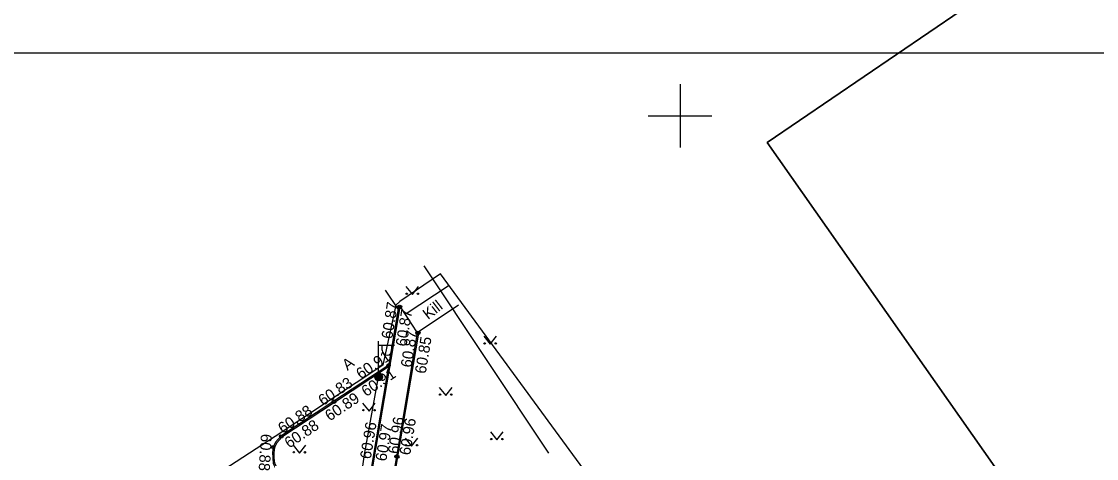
# Model space of a CAD drawing. Extents: x 634915 to 636012, y 6468014 to 6469078.
# Drawn here: x 635258.5 to 635326.3, y 6468578.4 to 6468605.9 of the extents above; entities that cross this region are included whole.
import ezdxf

# ---------------------------------------------------------------- set-up
doc = ezdxf.new("R2010")
doc.units = 0
for name, color, linetype in [('HALJASTUS', 7, 'Continuous'), ('KORGUS-EH2000', 7, 'Continuous'), ('MOOTPIIR', 7, 'Continuous'), ('MPKAABEL', 7, 'Continuous'), ('PIIR', 7, 'Continuous'), ('POST', 7, 'Continuous'), ('PUU', 7, 'Continuous'), ('TEE', 7, 'Continuous'), ('VORK', 7, 'Continuous'), ('VORMISTUS', 7, 'Continuous')]:
    doc.layers.add(name, color=color, linetype=linetype)

msp = doc.modelspace()

# ---------------------------------------------------------------- linework, layer by layer
at = {"layer": 'HALJASTUS'}
for p, q in [((635282.712, 6468589.222), (635283.117, 6468588.717)), ((635283.117, 6468588.717), (635283.512, 6468589.222)), ((635287.625, 6468586.087), (635288.03, 6468585.582)), ((635288.03, 6468585.582), (635288.425, 6468586.087)), ((635284.817, 6468582.862), (635285.222, 6468582.357)), ((635285.222, 6468582.357), (635285.617, 6468582.862)), ((635279.978, 6468581.876), (635280.383, 6468581.371)), ((635280.383, 6468581.371), (635280.778, 6468581.876)), ((635288.043, 6468580.054), (635288.448, 6468579.549)), ((635288.448, 6468579.549), (635288.843, 6468580.054)), ((635275.588, 6468579.218), (635275.993, 6468578.713)), ((635275.993, 6468578.713), (635276.388, 6468579.218)), ((635282.666, 6468579.666), (635283.071, 6468579.161)), ((635283.071, 6468579.161), (635283.466, 6468579.666))]:
    msp.add_line(p, q, dxfattribs=at)
for centre, radius in [((635282.764, 6468588.773), 0.0428), ((635283.464, 6468588.773), 0.0452), ((635287.677, 6468585.638), 0.0428), ((635288.377, 6468585.638), 0.0452), ((635284.869, 6468582.412), 0.0428), ((635285.569, 6468582.412), 0.0452), ((635280.03, 6468581.426), 0.0428), ((635280.73, 6468581.426), 0.0452), ((635282.718, 6468579.216), 0.0428), ((635283.418, 6468579.216), 0.0452), ((635288.095, 6468579.604), 0.0428), ((635288.795, 6468579.604), 0.0452), ((635275.64, 6468578.768), 0.0428), ((635276.34, 6468578.768), 0.0452)]:
    msp.add_circle(centre, radius, dxfattribs=at)
at = {"layer": 'KORGUS-EH2000'}
for centre in [(635282.284, 6468587.951), (635282.346, 6468587.942), (635283.427, 6468586.302), (635283.504, 6468586.298), (635281.614, 6468584.216), (635281.622, 6468584.258), (635278.16, 6468581.985), (635278.183, 6468581.956), (635274.83, 6468579.777), (635274.85, 6468579.753), (635274.338, 6468579.092), (635282.108, 6468578.506), (635282.176, 6468578.485)]:
    msp.add_circle(centre, 0.1, dxfattribs=at)
at = {"layer": 'MOOTPIIR'}
msp.add_lwpolyline([(635294.203, 6468526.213), (635288.025, 6468534.538), (635311.382, 6468549.95), (635300.392, 6468566.862), (635301.175, 6468569.835), (635297.221, 6468573.203), (635284.883, 6468590.021), (635282.32, 6468588.286), (635282.066, 6468588.062), (635281.26, 6468584.269), (635274.465, 6468579.759), (635267.558, 6468575.286), (635276.01, 6468562.368), (635242.378, 6468540.146)], dxfattribs=at)
at = {"layer": 'MPKAABEL'}
msp.add_lwpolyline([(635254.346, 6468541.476), (635260.893, 6468545.977), (635263.683, 6468548.297), (635267.375, 6468551.02), (635272.741, 6468554.751), (635273.683, 6468555.086), (635274.838, 6468555.355), (635276.743, 6468555.994), (635277.294, 6468556.644), (635277.77, 6468558.014), (635277.931, 6468558.939), (635278.195, 6468560.079), (635278.401, 6468561.687), (635278.823, 6468565.035), (635279.099, 6468568.337), (635278.85, 6468569.484), (635279.062, 6468570.456), (635279.529, 6468574.691), (635280.091, 6468578.625), (635280.991, 6468583.527)], dxfattribs=at)
at = {"layer": 'PIIR'}
msp.add_lwpolyline([(635194.44, 6468568.26), (635207.44, 6468582.05), (635227.22, 6468600.98), (635241.55, 6468614.27), (635255.89, 6468627.38), (635273.6, 6468642.68), (635286.03, 6468653.14), (635300.57, 6468664.83), (635316.16, 6468676.61), (635348.32, 6468627.48), (635305.49, 6468598.32), (635341.2, 6468547.43), (635377.42, 6468556.55), (635369.15, 6468578.33), (635371.53, 6468589.97), (635443.02, 6468636.29), (635459.58, 6468607.43), (635509.37, 6468465.57), (635505.89, 6468453.29)], dxfattribs=at)
msp.add_lwpolyline([(635348.32, 6468627.48), (635371.53, 6468589.97), (635369.15, 6468578.33), (635377.42, 6468556.55), (635341.2, 6468547.43), (635305.49, 6468598.32)], close=True, dxfattribs=at)
at = {"layer": 'POST'}
for p, q in [((635280.991, 6468583.777), (635280.991, 6468585.777)), ((635280.991, 6468585.527), (635281.991, 6468585.527)), ((635281.218, 6468585.206), (635281.218, 6468585.527)), ((635281.83, 6468585.206), (635281.83, 6468585.527)), ((635280.991, 6468583.527), (635280.991, 6468583.527))]:
    msp.add_line(p, q, dxfattribs=at)
for radius in [0.25, 0.225, 0.2, 0.175, 0.15, 0.125, 0.1, 0.075, 0.05, 0.025]:
    msp.add_circle((635280.991, 6468583.527), radius, dxfattribs=at)
msp.add_arc((635281.524, 6468585.206), 0.306, 180, 0, dxfattribs=at)
at = {"layer": 'PUU'}
msp.add_line((635283.83, 6468590.539), (635291.707, 6468578.715), dxfattribs=at)
at = {"layer": 'TEE'}
for p, q in [((635282.653, 6468587.476), (635285.43, 6468589.313)), ((635282.237, 6468587.769), (635281.426, 6468589.004)), ((635282.346, 6468587.942), (635283.427, 6468586.302)), ((635283.415, 6468586.32), (635286.02, 6468588.074))]:
    msp.add_line(p, q, dxfattribs=at)
for points in [[(635281.64, 6468584.27), (635278.16, 6468581.985), (635274.83, 6468579.777), (635274.492, 6468579.417), (635274.338, 6468579.092), (635274.292, 6468578.765), (635274.308, 6468578.421), (635274.333, 6468578.07), (635274.532, 6468577.693), (635277.414, 6468573.332), (635279.383, 6468570.345), (635280.671, 6468578.102), (635282.346, 6468587.942)], [(635281.621, 6468584.162), (635278.204, 6468581.918), (635274.882, 6468579.715), (635274.559, 6468579.371), (635274.416, 6468579.069), (635274.372, 6468578.761), (635274.388, 6468578.426), (635274.412, 6468578.092), (635274.601, 6468577.734), (635277.481, 6468573.376), (635279.338, 6468570.559), (635280.592, 6468578.115), (635282.267, 6468587.955), (635282.346, 6468587.942)], [(635283.506, 6468586.289), (635283.427, 6468586.302), (635282.108, 6468578.506), (635280.477, 6468568.714), (635283.038, 6468564.861), (635283.445, 6468564.566), (635283.907, 6468564.485), (635284.398, 6468564.585), (635284.819, 6468564.8), (635289.811, 6468568.167), (635295.647, 6468572.046)], [(635283.506, 6468586.289), (635282.187, 6468578.493), (635280.561, 6468568.732), (635283.097, 6468564.917), (635283.477, 6468564.642), (635283.906, 6468564.566), (635284.371, 6468564.661), (635284.778, 6468564.869), (635289.766, 6468568.233), (635295.603, 6468572.113), (635295.647, 6468572.046)]]:
    msp.add_lwpolyline(points, dxfattribs=at)
at = {"layer": 'VORK'}
for p, q in [((635300, 6468602), (635300, 6468598)), ((635298, 6468600), (635302, 6468600))]:
    msp.add_line(p, q, dxfattribs=at)
at = {"layer": 'VORMISTUS'}
msp.add_lwpolyline([(635367.746, 6468603.964), (635367.746, 6468463.33), (635173.7, 6468463.33), (635173.7, 6468603.964)], close=True, dxfattribs=at)

# ---------------------------------------------------------------- texts
at = {"layer": 'KORGUS-EH2000'}
for s, rotation, p in [('60.87', 80.76444, (635281.842, 6468585.883)), ('60.87', 80.76444, (635282.741, 6468585.411)), ('60.87', 80.76444, (635283.06, 6468584.085)), ('60.85', 80.76444, (635283.958, 6468583.692)), ('60.91', 33.81847, (635279.865, 6468583.352)), ('60.91', 33.81847, (635280.2, 6468582.249)), ('60.83', 33.81847, (635277.478, 6468581.676)), ('60.89', 33.81847, (635277.904, 6468580.706)), ('60.88', 33.81847, (635274.939, 6468579.916)), ('60.88', 33.81847, (635275.348, 6468578.996)), ('60.96', 80.76444, (635280.492, 6468578.307)), ('60.97', 80.76444, (635281.469, 6468578.17)), ('60.96', 80.76444, (635282.241, 6468578.633)), ('60.96', 80.76444, (635282.974, 6468578.553)), ('60.88', 266.39153, (635273.567, 6468579.947))]:
    msp.add_text(s, height=0.7, rotation=rotation, dxfattribs=at).set_placement(p)
at = {"layer": 'TEE'}
for s, p in [('Kill', (635284.108, 6468587.105)), ('A', (635279.024, 6468583.898))]:
    msp.add_text(s, height=0.7, rotation=37.78826, dxfattribs=at).set_placement(p)

doc.saveas('drawing.dxf')
